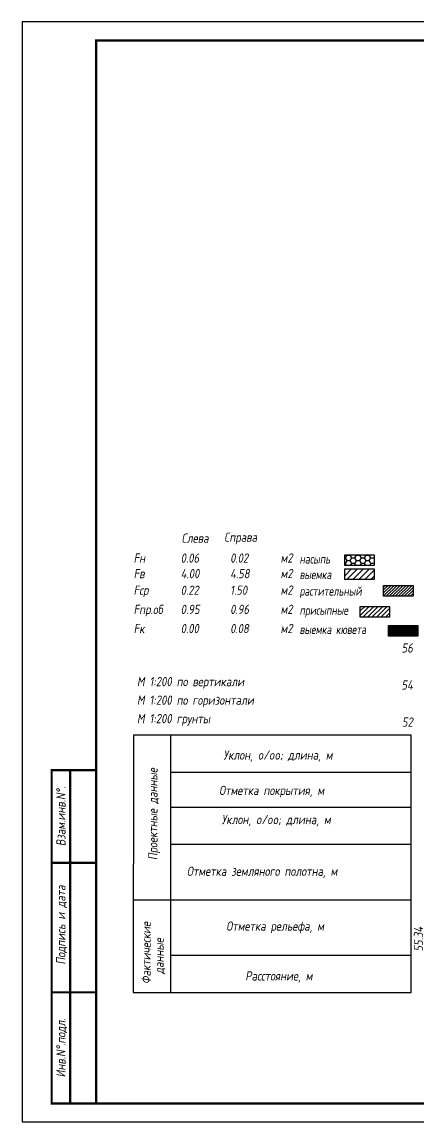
# Model space of a CAD drawing. Extents: x -717 to 1451, y -133302 to 233.
# Drawn here: x -30.1 to 77.1, y -68218.4 to -67921.4 of the extents above; entities that cross this region are included whole.
import ezdxf
from ezdxf.enums import TextEntityAlignment as Align

# ---------------------------------------------------------------- set-up
doc = ezdxf.new("R2010")
doc.units = 0
for name, color, linetype in [('Зарамочное оформление', 7, 'Continuous'), ('Код_510', 7, 'Continuous'), ('Линейка абсолютных высот', 7, 'Continuous'), ('Объем выемки', 7, 'Continuous'), ('Объем кюветов', 7, 'Continuous'), ('Объем насыпи', 7, 'Continuous'), ('Объем присыпных обочин', 7, 'Continuous'), ('Объем срезки растительного слоя', 7, 'Continuous'), ('Объём_2650', 7, 'Continuous'), ('Таблица', 7, 'Continuous')]:
    doc.layers.add(name, color=color, linetype=linetype)
for name, color, linetype, true_color in [('Объём_2563', 7, 'Continuous', 0xff8000), ('Объём_2570', 7, 'Continuous', 0x80ff00), ('Объём_2600', 7, 'Continuous', 0x808000), ('Объём_2620', 2, 'Continuous', 0xffff00)]:
    doc.layers.add(name, color=color, linetype=linetype, true_color=true_color)
doc.styles.add('М', font='romand.shx', dxfattribs={"width": 0.8, "oblique": 10, "height": 2.5})

# ---------------------------------------------------------------- blocks, each defined once
blk = doc.blocks.new('условные обозначения')
at = {"layer": 'Объём_2563'}
h = blk.add_hatch(dxfattribs=at)
h.set_pattern_fill('ANSI31', color=256, scale=0.3)
h.set_pattern_definition([(45, (-34.5, -100.5), (-0.673519, 0.673519), [])])
h.paths.add_polyline_path([(18.26, 7.53), (27.08, 7.53), (27.08, 4.62), (18.26, 4.62)])
at = {"layer": 'Объём_2570'}
h = blk.add_hatch(dxfattribs=at)
h.set_pattern_fill('ANSI31', color=3, scale=0.2)
h.set_pattern_definition([(45, (-32.9034, -100.5), (-0.4490128, 0.4490128), [])])
h.paths.add_polyline_path([(25.29, 13.16), (34.12, 13.16), (34.12, 10.25), (25.29, 10.25)])
at = {"layer": 'Объём_2600'}
h = blk.add_hatch(dxfattribs=at)
h.set_pattern_fill('ANSI31', color=6, scale=0.4)
h.set_pattern_definition([(45, (-34.5, -100.5), (-0.898026, 0.898026), [])])
h.paths.add_polyline_path([(13.63, 17.67), (22.46, 17.67), (22.46, 14.76), (13.63, 14.76)])
at = {"layer": 'Объём_2620'}
h = blk.add_hatch(dxfattribs=at)
h.set_pattern_fill('ANSI31', color=2, scale=0.1)
h.set_pattern_definition([(45, (-33.755, -100.5), (-0.2245064, 0.2245064), [])])
h.paths.add_polyline_path([(26.75, 2.41), (35.57, 2.41), (35.57, -0.5), (26.75, -0.5)])
at = {"layer": 'Объём_2650'}
h = blk.add_hatch(dxfattribs=at)
h.set_pattern_fill('HONEY', color=5, scale=0.3)
h.set_pattern_definition([(0, (-34.5, -100.5), (1.42875, 0.824889), [0.9525, -1.905]), (120, (-34.5, -100.5), (-1.42875, 0.824889), [0.9525, -1.905]), (60, (-34.5, -100.5), (3e-09, 1.6497784), [-1.905, 0.9525])])
h.paths.add_polyline_path([(13.63, 21.49), (22.46, 21.49), (22.46, 18.58), (13.63, 18.58)])
at = {"layer": 'Объём_2563'}
blk.add_lwpolyline([(18.26, 7.53), (27.08, 7.53), (27.08, 4.62), (18.26, 4.62)], close=True, dxfattribs=at)
at = {"layer": 'Объём_2620', "color": 2}
blk.add_lwpolyline([(26.75, 2.41), (35.57, 2.41), (35.57, -0.5), (26.75, -0.5)], close=True, dxfattribs=at)
at = {"layer": 'Объём_2650', "color": 5}
blk.add_lwpolyline([(13.63, 21.49), (22.46, 21.49), (22.46, 18.58), (13.63, 18.58)], close=True, dxfattribs=at)
at = {"layer": 'Объём_2650', "color": 6}
blk.add_lwpolyline([(13.63, 17.67), (22.46, 17.67), (22.46, 14.76), (13.63, 14.76)], close=True, dxfattribs=at)
at = {"layer": 'Объём_2650', "color": 3}
blk.add_lwpolyline([(25.29, 13.16), (34.12, 13.16), (34.12, 10.25), (25.29, 10.25)], close=True, dxfattribs=at)
at = {"layer": 'Объем насыпи', "color": 1, "style": 'М', "oblique": 10, "width": 0.8}
for s, p in [('насыпь', (0.09, 19.09)), ('выемка', (0.09, 14.89)), ('растительный', (0.09, 10.42)), ('присыпные', (0.09, 5.24)), ('выемка кювета', (0.09, 0.06))]:
    blk.add_text(s, height=2.5, dxfattribs=at).set_placement(p)

msp = doc.modelspace()

# ---------------------------------------------------------------- linework, layer by layer
at = {"layer": 'Таблица', "linetype": 'Continuous', "flags": 128}
for points in [[(0, -68114), (-0.054, -68183.421)], [(75, -68114), (0, -68114)], [(10, -68114), (10, -68183.421)], [(74.946, -68183.421), (75, -68114)], [(10, -68124), (75, -68124)], [(10, -68133.421), (75, -68133.421)], [(9.946, -68143.421), (74.946, -68143.421)], [(-0.054, -68158.421), (74.946, -68158.421)], [(9.946, -68173.421), (74.946, -68173.421)], [(-0.054, -68183.421), (74.946, -68183.421)]]:
    msp.add_lwpolyline(points, dxfattribs=at)

# ---------------------------------------------------------------- block references
at = {"layer": 'Объём_2570', "xscale": 0.9}
msp.add_blockref('условные обозначения', (44.779, -68086.732), dxfattribs=at)

# ---------------------------------------------------------------- texts
at = {"style": 'М', "oblique": 10, "width": 0.8}
msp.add_text('М 1:200 грунты', height=2.5, dxfattribs=at).set_placement((0.973, -68110.769))
at = {"layer": 'Код_510', "style": 'М', "oblique": 10, "width": 0.8}
msp.add_text('55.34', height=2.5, rotation=90, dxfattribs=at).set_placement((76.955, -68172.392), align=Align.MIDDLE_LEFT)
at = {"layer": 'Линейка абсолютных высот', "style": 'М', "oblique": 10, "width": 0.8}
for s, p in [('56', (75.437, -68090.442)), ('54', (75.437, -68100.442)), ('52', (75.437, -68110.442))]:
    msp.add_text(s, height=2.5, dxfattribs=at).set_placement(p, align=Align.MIDDLE_RIGHT)
at = {"layer": 'Объем выемки', "style": 'М', "oblique": 10, "width": 0.8}
for s, p in [('Fв', (0.085, -68071.618)), ('4.00', (12.785, -68071.618)), ('4.58', (26.126, -68071.618)), ('м2', (39.731, -68071.584))]:
    msp.add_text(s, height=2.5, dxfattribs=at).set_placement(p)
at = {"layer": 'Объем кюветов', "style": 'М', "oblique": 10, "width": 0.8}
for s, p in [('Fк', (0.085, -68086.443)), ('0.00', (12.785, -68086.443)), ('0.08', (26.126, -68086.443)), ('м2', (39.731, -68086.409))]:
    msp.add_text(s, height=2.5, dxfattribs=at).set_placement(p)
at = {"layer": 'Объем насыпи', "style": 'М', "oblique": 10, "width": 0.8}
for s, p in [('Слева', (13.029, -68062.032)), ('Справа', (24.522, -68061.765)), ('Fн', (0.085, -68067.413)), ('0.06', (12.785, -68067.413)), ('0.02', (26.126, -68067.413)), ('м2', (39.731, -68067.379))]:
    msp.add_text(s, height=2.5, dxfattribs=at).set_placement(p)
at = {"layer": 'Объем присыпных обочин', "style": 'М', "oblique": 10, "width": 0.8}
for s, p in [('Fпр.об', (0.085, -68081.264)), ('0.95', (12.785, -68081.264)), ('0.96', (26.126, -68081.264)), ('м2', (39.731, -68081.231))]:
    msp.add_text(s, height=2.5, dxfattribs=at).set_placement(p)
at = {"layer": 'Объем срезки растительного слоя', "style": 'М', "oblique": 10, "width": 0.8}
for s, p in [('Fср', (0.085, -68076.086)), ('0.22', (12.785, -68076.086)), ('1.50', (26.126, -68076.086)), ('м2', (39.731, -68076.052))]:
    msp.add_text(s, height=2.5, dxfattribs=at).set_placement(p)
at = {"layer": 'Таблица', "style": 'М', "oblique": 10, "width": 0.8}
for s, p in [('М 1:200 по вертикали', (0.973, -68100.769)), ('М 1:200 по горизонтали', (0.973, -68105.769)), ('Уклон, o/oo; длина, м', (24.315, -68120.584)), ('Отметка покрытия, м', (23.148, -68130.139)), ('Уклон, o/oo; длина, м', (23.824, -68138.017)), ('Отметка земляного полотна, м', (14.462, -68151.965)), ('Отметка рельефа, м', (25.077, -68166.777)), ('Расстояние, м', (30.202, -68180.23))]:
    msp.add_text(s, height=2.5, dxfattribs=at).set_placement(p)
for s, p in [('Проектные данные ', (6.519, -68147.723)), ('Фактические ', (4.698, -68181.178)), ('данные', (8.204, -68178.473))]:
    msp.add_text(s, height=2.5, rotation=90, dxfattribs=at).set_placement(p)

# ---------------------------------------------------------------- wipeouts: each hides what was drawn before it
msp.add_wipeout([(-10.054, -68123.421), (-22.054, -68123.421), (-22.054, -68213.421), (-10.054, -68213.421)]).dxf.layer = 'Зарамочное оформление'

# ---------------------------------------------------------------- next in the draw order: linework, layer by layer
at = {"flags": 128}
msp.add_lwpolyline([(-30.054, -68218.421), (389.946, -68218.421), (389.946, -67921.421), (-30.054, -67921.421)], close=True, dxfattribs=at)
at = {"const_width": 0.6, "flags": 128}
msp.add_lwpolyline([(-10.054, -68213.421), (384.946, -68213.421), (384.946, -67926.421), (-10.054, -67926.421)], close=True, dxfattribs=at)
at = {"layer": 'Зарамочное оформление', "linetype": 'Continuous', "lineweight": -3, "const_width": 0.6, "flags": 128}
for points in [[(-10.054, -68213.421), (-22.054, -68213.421), (-22.054, -68123.421), (-10.054, -68123.421)], [(-17.054, -68213.421), (-17.054, -68123.421)], [(-22.054, -68148.421), (-10.054, -68148.421)], [(-22.054, -68183.421), (-10.054, -68183.421)]]:
    msp.add_lwpolyline(points, dxfattribs=at)

# ---------------------------------------------------------------- next in the draw order: texts
at = {"layer": 'Зарамочное оформление', "lineweight": 15, "style": 'М', "oblique": 10, "width": 0.8}
for s, p in [('Взам.инв.N%%d.', (-19.554, -68135.921)), ('Подпись и дата', (-19.572, -68165.227)), ('Инв.N%%d.подл.', (-19.554, -68198.421))]:
    msp.add_text(s, height=2.5, rotation=90, dxfattribs=at).set_placement(p, align=Align.MIDDLE_CENTER)

doc.saveas('drawing.dxf')
